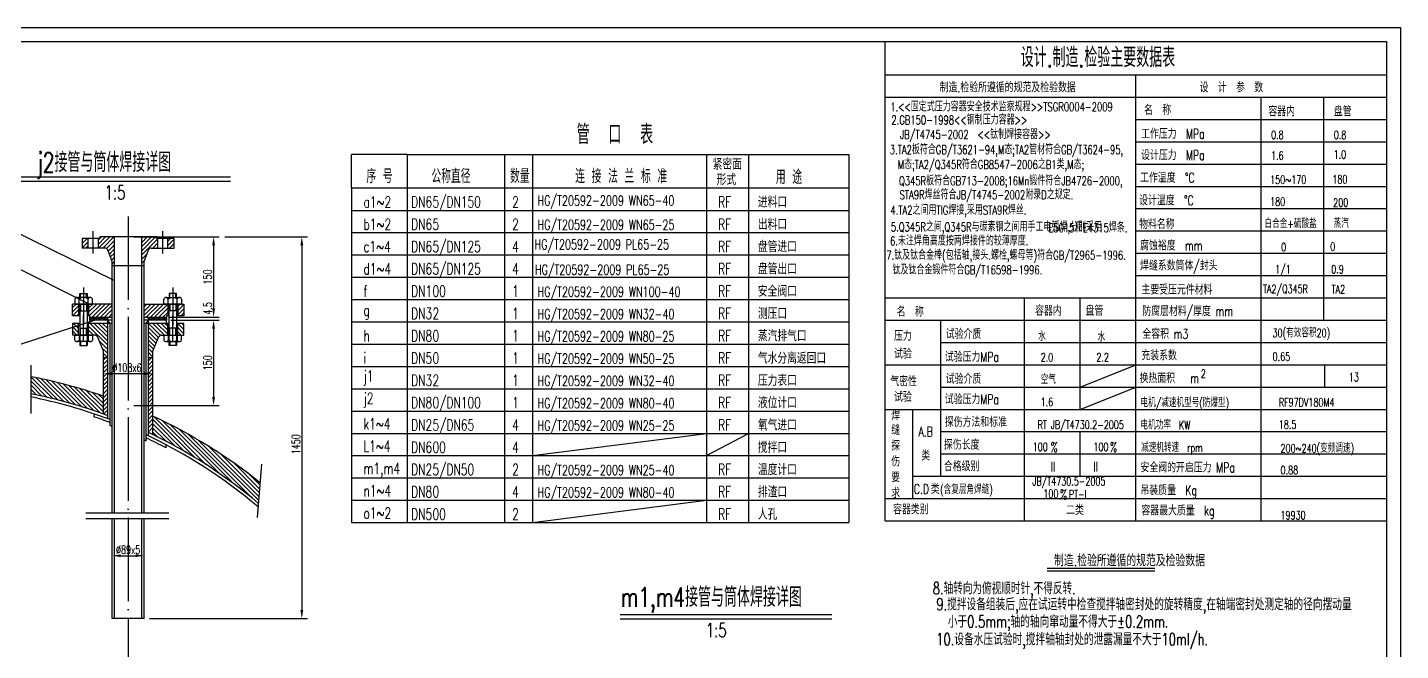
# Model space of a CAD drawing. Extents: x -54047 to 31317, y -2 to 11950.
# Drawn here: x -47104 to -37247, y 7480 to 11950 of the extents above; entities that cross this region are included whole.
import ezdxf
from ezdxf.enums import TextEntityAlignment as Align

# ---------------------------------------------------------------- set-up
doc = ezdxf.new("R2010")
doc.units = 0
doc.header["$LTSCALE"] = 20
doc.linetypes.add('DASHDOT-M', pattern=[36, 30, -3, 0, -3])
doc.linetypes.add('DIVIDE-M', pattern=[39, 30, -3, 0, -3, 0, -3])
doc.layers.get('0').update_dxf_attribs({"linetype": 'CONTINUOUS'})
doc.styles.add('HZ', font='ROMANS.shx', dxfattribs={"width": 0.7, "height": 60, "bigfont": 'HLFSD.shx'})
pattern_1 = [(135, (-71500.196, -350.565), (-14.967056, -14.967056), [])]
pattern_2 = [(45, (-71500.196, -350.565), (-14.967056, 14.967056), [])]
pattern_3 = [(45, (-157622.628, -3468.965), (-8.9802337, 8.9802337), []), (135, (-157622.628, -3468.965), (-8.9802337, -8.9802337), [])]

msp = doc.modelspace()

# ---------------------------------------------------------------- hatches: boundary and pattern name
at = {"linetype": 'Continuous'}
h = msp.add_hatch(dxfattribs=at)
h.set_pattern_fill('ANSI31', scale=6.66665, style=0)
h.set_pattern_definition(pattern_2)
h.paths.add_polyline_path([(-46528.4, 10355), (-46495.4, 10271.6), (-46495.4, 10239.6), (-46479.4, 10239.6), (-46479.4, 10447.6), (-46585.4, 10447.6), (-46585.4, 10435.6), (-46595.4, 10435.6), (-46595.4, 10367.6), (-46547, 10367.6, -0.307663)])
h.paths.add_polyline_path([(-46711.4, 10367.6), (-46667.4, 10367.6), (-46667.4, 10435.6), (-46711.4, 10435.6)])
h.paths.add_polyline_path([(-46283.4, 10239.6), (-46267.4, 10239.6), (-46267.4, 10271.6), (-46234.4, 10355, -0.307663), (-46215.8, 10367.6), (-46167.4, 10367.6), (-46167.4, 10435.6), (-46177.4, 10435.6), (-46177.4, 10447.6), (-46283.4, 10447.6)])
h.paths.add_polyline_path([(-46051.4, 10435.6), (-46095.4, 10435.6), (-46095.4, 10367.6), (-46051.4, 10367.6)])
h = msp.add_hatch(dxfattribs=at)
h.set_pattern_fill('ANSI31', scale=6.66665, style=0)
h.set_pattern_definition(pattern_2)
h.paths.add_polyline_path([(-46665.4, 9965.7), (-46665.4, 9881.7), (-46657.4, 9881.7), (-46657.4, 9871.7), (-46495.4, 9871.7), (-46495.4, 9965.7)])
h.paths.add_polyline_path([(-46737.4, 9965.7), (-46781.4, 9965.7), (-46781.4, 9881.7), (-46737.4, 9881.7)])
h.paths.add_polyline_path([(-46105.4, 9871.7), (-46105.4, 9881.7), (-46097.4, 9881.7), (-46097.4, 9965.7), (-46267.4, 9965.7), (-46267.4, 9871.7)])
h.paths.add_polyline_path([(-45981.4, 9965.7), (-46025.4, 9965.7), (-46025.4, 9881.7), (-45981.4, 9881.7)])
h = msp.add_hatch(dxfattribs=at)
h.set_pattern_fill('ANSI37', scale=3.99999, style=0)
h.set_pattern_definition(pattern_3)
h.paths.add_polyline_path([(-46527.4, 9849.2), (-46527.4, 9871.7), (-46657.4, 9871.7), (-46657.4, 9849.2)])
h = msp.add_hatch(dxfattribs=at)
h.set_pattern_fill('ANSI37', scale=3.99999, style=0)
h.set_pattern_definition(pattern_3)
h.paths.add_polyline_path([(-46235.4, 9871.7), (-46235.4, 9849.2), (-46105.4, 9849.2), (-46105.4, 9871.7)])
h = msp.add_hatch(dxfattribs=at)
h.set_pattern_fill('ANSI31', scale=6.66665, angle=90, style=0)
h.set_pattern_definition(pattern_1)
h.paths.add_polyline_path([(-46665.4, 9826.6), (-46665.4, 9742.6), (-46621.7, 9742.6, -0.307493), (-46599.4, 9727.4), (-46559.4, 9626.6), (-46559.4, 9578.6), (-46527.4, 9578.6), (-46527.4, 9826.6)])
h.paths.add_polyline_path([(-46781.4, 9742.6), (-46737.4, 9742.6), (-46737.4, 9826.6), (-46781.4, 9826.6)])
h.paths.add_polyline_path([(-46141.1, 9742.6), (-46097.4, 9742.6), (-46097.4, 9826.6), (-46235.4, 9826.6), (-46235.4, 9578.6), (-46203.4, 9578.6), (-46203.4, 9626.6), (-46163.4, 9727.4, -0.307493)])
h.paths.add_polyline_path([(-45981.4, 9826.6), (-46025.4, 9826.6), (-46025.4, 9742.6), (-45981.4, 9742.6)])
h = msp.add_hatch(dxfattribs=at)
h.set_pattern_fill('ANSI31', scale=6.66665, angle=90, style=0)
h.set_pattern_definition(pattern_1)
h.paths.add_polyline_path([(-47080.8, 9444.2), (-47080.8, 9321.9, -0.037216), (-46559.4, 9177.2), (-46559.4, 9305.2, 0.036092)])
h.paths.add_polyline_path([(-45447, 8537.5), (-45435.3, 8683.7, 0.060645), (-46203.4, 9161.4), (-46203.4, 9027.9, -0.062153)])

# ---------------------------------------------------------------- linework, layer by layer
at = {"color": 7, "linetype": 'Continuous'}
for p, q in [((-54047.5, 11950.2), (-37247.5, 11950.2)), ((-37247.5, 11950.2), (-37247.5, 70.2)), ((-41207.4, 11038), (-41207.4, 8398)), ((-47166, 10848.1), (-45646.7, 10848.1)), ((-44779.2, 10638), (-41207.4, 10638)), ((-46477.8, 10132.3), (-47230.5, 10502.1)), ((-44779.2, 10478), (-41207.4, 10478)), ((-46341.4, 10447.6), (-45728, 10447.6)), ((-45768, 10387.6), (-45768, 9931.7)), ((-45688, 10447.6), (-45094.8, 10447.6)), ((-45134.8, 10387.6), (-45134.8, 7770.1)), ((-44779.2, 10318), (-41207.4, 10318)), ((-46670.2, 9969.2), (-47218.9, 10244.9)), ((-44779.2, 10158), (-41207.4, 10158)), ((-46723.3, 9965.7), (-46723.3, 9916.2)), ((-46722.9, 10011.9), (-46722.9, 10041)), ((-46679.9, 10011.9), (-46679.9, 10041)), ((-46679.5, 9965.7), (-46679.5, 9916.2)), ((-46083.3, 9965.7), (-46083.3, 9916.2)), ((-46082.9, 10011.9), (-46082.9, 10041)), ((-46039.9, 10011.9), (-46039.9, 10041)), ((-46039.5, 9965.7), (-46039.5, 9916.2)), ((-44779.2, 9998), (-41207.4, 9998)), ((-46088, 9871.7), (-45728, 9871.7)), ((-46617.5, 9849.2), (-47230.5, 9650.4)), ((-46723.3, 9742.6), (-46723.3, 9792.1)), ((-46679.5, 9742.6), (-46679.5, 9792.1)), ((-46083.3, 9742.6), (-46083.3, 9792.1)), ((-46074.6, 9849.2), (-45728.1, 9849.2)), ((-46039.5, 9742.6), (-46039.5, 9792.1)), ((-45768.1, 9789.2), (-45768.1, 9298.6)), ((-44779.2, 9838), (-41207.4, 9838)), ((-46722.9, 9696.3), (-46722.9, 9667.3)), ((-46679.9, 9696.3), (-46679.9, 9667.3)), ((-46082.9, 9696.3), (-46082.9, 9667.3)), ((-46039.9, 9696.3), (-46039.9, 9667.3)), ((-44779.2, 9678), (-41207.4, 9678)), ((-46559.4, 9563.3), (-46544.1, 9578.6)), ((-46559.4, 9533.4), (-46527.4, 9565.4)), ((-46235.4, 9558), (-46214.8, 9578.6)), ((-47080.8, 9527.2), (-47080.8, 9181.2)), ((-46559.4, 9503.4), (-46527.4, 9535.4)), ((-46559.4, 9483.6), (-46559.4, 9506.3)), ((-46559.4, 9473.5), (-46527.4, 9505.5)), ((-46559.4, 9443.6), (-46527.4, 9475.6)), ((-46499.4, 9466.3), (-46263.4, 9466.3)), ((-46235.4, 9528.1), (-46203.4, 9560.1)), ((-46235.4, 9498.2), (-46203.4, 9530.2)), ((-46235.4, 9468.2), (-46203.4, 9500.2)), ((-46235.4, 9438.3), (-46203.4, 9470.3)), ((-46203.4, 9480.4), (-46203.4, 9506.3)), ((-44779.2, 9518), (-41207.4, 9518)), ((-39547.5, 9370.2), (-39147.5, 9530.2)), ((-37793.1, 9530.2), (-37793.1, 9370.2)), ((-46559.4, 9413.6), (-46527.4, 9445.6)), ((-46559.4, 9383.7), (-46527.4, 9415.7)), ((-46559.4, 9353.8), (-46527.4, 9385.8)), ((-46235.4, 9408.4), (-46203.4, 9440.4)), ((-46235.4, 9378.4), (-46203.4, 9410.4)), ((-46235.4, 9348.5), (-46203.4, 9380.5)), ((-39547.5, 9210.2), (-39147.5, 9370.2)), ((-46559.4, 9323.8), (-46527.4, 9355.8)), ((-46559.4, 9293.9), (-46527.4, 9325.9)), ((-46559.4, 9264), (-46527.4, 9296)), ((-46559.4, 9234), (-46527.4, 9266)), ((-46235.4, 9318.6), (-46203.4, 9350.5)), ((-46235.4, 9288.6), (-46203.4, 9320.6)), ((-46235.4, 9258.7), (-46203.4, 9290.7)), ((-44779.2, 9358), (-41207.4, 9358)), ((-46559.4, 9204.1), (-46527.4, 9236.1)), ((-46557.2, 9176.4), (-46527.4, 9206.2)), ((-46535.2, 9168.4), (-46527.4, 9176.2)), ((-46341.4, 9238.6), (-45728.1, 9238.6)), ((-46235.4, 9228.8), (-46203.4, 9260.7)), ((-46235.4, 9198.8), (-46203.4, 9230.8)), ((-46235.4, 9168.9), (-46203.4, 9200.9)), ((-46235.4, 9138.9), (-46203.4, 9170.9)), ((-44779.2, 9198), (-41207.4, 9198)), ((-40747.5, 8570.2), (-40747.5, 9210.2)), ((-46235.4, 9109), (-46203.4, 9141)), ((-46235.4, 9079.1), (-46203.4, 9111.1)), ((-46235.4, 9049.1), (-46203.4, 9081.1)), ((-44779.2, 9038), (-41207.4, 9038)), ((-43479.2, 8878), (-42229.2, 9038)), ((-42229.2, 8878), (-41929.2, 9038)), ((-44779.2, 8878), (-41207.4, 8878)), ((-45424.7, 8816.7), (-45455.3, 8432.9)), ((-44779.2, 8718), (-41207.4, 8718)), ((-44779.2, 8558), (-41207.4, 8558)), ((-43479.2, 8398), (-42229.2, 8558)), ((-44779.2, 8398), (-41207.4, 8398)), ((-46495.4, 8186.2), (-46495.4, 8200.1)), ((-46435.4, 8160.1), (-46327.4, 8160.1)), ((-39784.7, 8051.4), (-39011.7, 8051.4)), ((-46227.4, 7710.1), (-45094.8, 7710.1)), ((-42849.8, 7707.4), (-41330.5, 7707.4))]:
    msp.add_line(p, q, dxfattribs=at)
at = {"color": 4, "linetype": 'Continuous'}
for p, q in [((-53547.5, 11850.2), (-37347.5, 11850.2)), ((-37347.5, 11850.2), (-37347.5, 170.2)), ((-44779.2, 10798), (-44779.2, 11038)), ((-44379.2, 11038), (-44779.2, 11038)), ((-44379.2, 11038), (-41207.4, 11038)), ((-44379.2, 11038), (-44379.2, 10798)), ((-43679.2, 11038), (-43679.2, 10638)), ((-43479.2, 11038), (-43479.2, 10798)), ((-42229.2, 11038), (-42229.2, 10798)), ((-41929.2, 11038), (-41929.2, 10798)), ((-47166, 10878.1), (-45646.7, 10878.1)), ((-43679.2, 10878), (-43679.2, 10478)), ((-41207.4, 10798), (-44779.2, 10798)), ((-44779.2, 10798), (-44779.2, 10638)), ((-44379.2, 10798), (-44379.2, 10638)), ((-43479.2, 10798), (-43479.2, 10638)), ((-42229.2, 10798), (-42229.2, 10638)), ((-41929.2, 10798), (-41929.2, 10638)), ((-43679.2, 10718), (-43679.2, 10318)), ((-44779.2, 10638), (-44779.2, 10478)), ((-44379.2, 10638), (-44379.2, 10478)), ((-43679.2, 10558), (-43679.2, 10158)), ((-43479.2, 10638), (-43479.2, 10478)), ((-42229.2, 10638), (-42229.2, 10478)), ((-41929.2, 10638), (-41929.2, 10478)), ((-44779.2, 10478), (-44779.2, 10318)), ((-44379.2, 10478), (-44379.2, 10318)), ((-43479.2, 10478), (-43479.2, 10318)), ((-42229.2, 10478), (-42229.2, 10318)), ((-41929.2, 10478), (-41929.2, 10318)), ((-46711.4, 10435.6), (-46711.4, 10367.6)), ((-46585.4, 10435.6), (-46711.4, 10435.6)), ((-46547, 10367.6), (-46711.4, 10367.6)), ((-46667.4, 10367.6), (-46667.4, 10435.6)), ((-46595.4, 10367.6), (-46595.4, 10435.6)), ((-46177.4, 10447.6), (-46585.4, 10447.6)), ((-46585.4, 10447.6), (-46585.4, 10435.6)), ((-46495.4, 10271.6), (-46528.4, 10355)), ((-46479.4, 8466.9), (-46479.4, 10447.6)), ((-46283.4, 8466.9), (-46283.4, 10447.6)), ((-46267.4, 10271.6), (-46234.4, 10355)), ((-46215.8, 10367.6), (-46051.4, 10367.6)), ((-46177.4, 10435.6), (-46177.4, 10447.6)), ((-46051.4, 10435.6), (-46177.4, 10435.6)), ((-46167.4, 10367.6), (-46167.4, 10435.6)), ((-46095.4, 10367.6), (-46095.4, 10435.6)), ((-46051.4, 10367.6), (-46051.4, 10435.6)), ((-43679.2, 10398), (-43679.2, 9998)), ((-46495.4, 8466.9), (-46495.4, 10271.6)), ((-46267.4, 8466.9), (-46267.4, 10271.6)), ((-44779.2, 10318), (-44779.2, 10158)), ((-44379.2, 10318), (-44379.2, 10158)), ((-43479.2, 10318), (-43479.2, 10158)), ((-42229.2, 10318), (-42229.2, 10158)), ((-41929.2, 10318), (-41929.2, 10158)), ((-46267.4, 10239.6), (-46495.4, 10239.6)), ((-44779.2, 10158), (-44779.2, 9998)), ((-44379.2, 10158), (-44379.2, 9998)), ((-44379.2, 10158), (-44379.2, 9998)), ((-43679.2, 10238), (-43679.2, 9838)), ((-43479.2, 10158), (-43479.2, 9998)), ((-43479.2, 10158), (-43479.2, 9998)), ((-42229.2, 10158), (-42229.2, 9998)), ((-42229.2, 10158), (-42229.2, 9998)), ((-41929.2, 10158), (-41929.2, 9998)), ((-41929.2, 10158), (-41929.2, 9998)), ((-43679.2, 10078), (-43679.2, 9678)), ((-43679.2, 10078), (-43679.2, 9678)), ((-46781.4, 9881.7), (-46781.4, 9965.7)), ((-46495.4, 9965.7), (-46781.4, 9965.7)), ((-46765.1, 10000.9), (-46765.1, 9965.7)), ((-46765.1, 9965.7), (-46637.7, 9965.7)), ((-46653.3, 10012.5), (-46749.5, 10012.5)), ((-46737.4, 9965.7), (-46737.4, 9881.7)), ((-46733.3, 9965.7), (-46733.3, 10000.9)), ((-46728.4, 9965.7), (-46728.4, 9669.2)), ((-46728.3, 10012.5), (-46728.3, 10041)), ((-46728.3, 10041), (-46675, 10041)), ((-46675, 10041), (-46675, 10012.5)), ((-46674.5, 9965.7), (-46674.5, 9669.2)), ((-46669.5, 9965.7), (-46669.5, 10000.9)), ((-46665.4, 9965.7), (-46665.4, 9881.7)), ((-46637.7, 9965.7), (-46637.7, 10000.9)), ((-46267.4, 9965.7), (-45981.4, 9965.7)), ((-46125.1, 9965.7), (-46125.1, 10000.9)), ((-45997.7, 9965.7), (-46125.1, 9965.7)), ((-46109.5, 10012.5), (-46013.3, 10012.5)), ((-46097.4, 9965.7), (-46097.4, 9881.7)), ((-46097.4, 9965.7), (-46097.4, 9881.7)), ((-46093.3, 9965.7), (-46093.3, 10000.9)), ((-46088.4, 9965.7), (-46088.4, 9669.2)), ((-46034.5, 10041), (-46087.9, 10041)), ((-46087.9, 10041), (-46087.9, 10012.5)), ((-46034.5, 10012.5), (-46034.5, 10041)), ((-46034.5, 9965.7), (-46034.5, 9669.2)), ((-46029.5, 9965.7), (-46029.5, 10000.9)), ((-46025.4, 9965.7), (-46025.4, 9881.7)), ((-46025.4, 9965.7), (-46025.4, 9881.7)), ((-45997.7, 10000.9), (-45997.7, 9965.7)), ((-45981.4, 9965.7), (-45981.4, 9881.7)), ((-44779.2, 9998), (-44779.2, 9838)), ((-44379.2, 9998), (-44379.2, 9838)), ((-43479.2, 9998), (-43479.2, 9838)), ((-42229.2, 9998), (-42229.2, 9838)), ((-41929.2, 9998), (-41929.2, 9838)), ((-46728.4, 9881.7), (-46781.4, 9881.7)), ((-46728.4, 9916.2), (-46674.5, 9916.2)), ((-46657.4, 9881.7), (-46674.5, 9881.7)), ((-46657.4, 9849.2), (-46657.4, 9881.7)), ((-46657.4, 9871.7), (-46495.4, 9871.7)), ((-46527.4, 9142.4), (-46527.4, 9871.7)), ((-46267.4, 9871.7), (-46105.4, 9871.7)), ((-46235.4, 9019), (-46235.4, 9871.7)), ((-46105.4, 9881.7), (-46105.4, 9849.2)), ((-46088.4, 9881.7), (-46105.4, 9881.7)), ((-46034.5, 9916.2), (-46088.4, 9916.2)), ((-45981.4, 9881.7), (-46034.5, 9881.7)), ((-43679.2, 9918), (-43679.2, 9518)), ((-46781.4, 9826.6), (-46781.4, 9742.6)), ((-46728.4, 9826.6), (-46781.4, 9826.6)), ((-46737.4, 9742.6), (-46737.4, 9826.6)), ((-46728.4, 9792.1), (-46674.5, 9792.1)), ((-46495.4, 9826.6), (-46674.5, 9826.6)), ((-46665.4, 9742.6), (-46665.4, 9826.6)), ((-46657.4, 9849.2), (-46657.4, 9826.6)), ((-46495.4, 9849.2), (-46657.4, 9849.2)), ((-46495.4, 9849.2), (-46657.4, 9849.2)), ((-46511.5, 9826.6), (-46527.4, 9849.2)), ((-46511.5, 9093.7), (-46511.5, 9826.6)), ((-46105.4, 9849.2), (-46267.4, 9849.2)), ((-46105.4, 9849.2), (-46267.4, 9849.2)), ((-46088.4, 9826.6), (-46267.4, 9826.6)), ((-46251.4, 9826.6), (-46235.4, 9849.2)), ((-46251.4, 8982.3), (-46251.4, 9826.6)), ((-46105.4, 9826.6), (-46105.4, 9849.2)), ((-46097.4, 9742.6), (-46097.4, 9826.6)), ((-46097.4, 9742.6), (-46097.4, 9826.6)), ((-46034.5, 9792.1), (-46088.4, 9792.1)), ((-45981.4, 9826.6), (-46034.5, 9826.6)), ((-46025.4, 9742.6), (-46025.4, 9826.6)), ((-46025.4, 9742.6), (-46025.4, 9826.6)), ((-45981.4, 9742.6), (-45981.4, 9826.6)), ((-44779.2, 9838), (-44779.2, 9678)), ((-44379.2, 9838), (-44379.2, 9678)), ((-43479.2, 9838), (-43479.2, 9678)), ((-42229.2, 9838), (-42229.2, 9678)), ((-41929.2, 9838), (-41929.2, 9678)), ((-46621.7, 9742.6), (-46781.4, 9742.6)), ((-46765.1, 9707.4), (-46765.1, 9742.6)), ((-46765.1, 9742.6), (-46637.7, 9742.6)), ((-46653.3, 9695.8), (-46749.5, 9695.8)), ((-46733.3, 9742.6), (-46733.3, 9707.4)), ((-46728.3, 9695.8), (-46728.3, 9667.3)), ((-46728.3, 9667.3), (-46675, 9667.3)), ((-46675, 9667.3), (-46675, 9695.8)), ((-46669.5, 9742.6), (-46669.5, 9707.4)), ((-46637.7, 9742.6), (-46637.7, 9707.4)), ((-46559.4, 9626.6), (-46599.4, 9727.4)), ((-46203.4, 9626.6), (-46163.4, 9727.4)), ((-46141.1, 9742.6), (-45981.4, 9742.6)), ((-46125.1, 9742.6), (-46125.1, 9707.4)), ((-46109.5, 9695.8), (-46013.3, 9695.8)), ((-46093.3, 9742.6), (-46093.3, 9707.4)), ((-46087.9, 9667.3), (-46087.9, 9695.8)), ((-46034.5, 9667.3), (-46087.9, 9667.3)), ((-46034.5, 9695.8), (-46034.5, 9667.3)), ((-46029.5, 9742.6), (-46029.5, 9707.4)), ((-45997.7, 9707.4), (-45997.7, 9742.6)), ((-44779.2, 9678), (-44779.2, 9518)), ((-44379.2, 9678), (-44379.2, 9358)), ((-43479.2, 9678), (-43479.2, 9358)), ((-42229.2, 9678), (-42229.2, 9358)), ((-41929.2, 9678), (-41929.2, 9358)), ((-46559.4, 9177.2), (-46559.4, 9626.6)), ((-46527.4, 9578.6), (-46559.4, 9578.6)), ((-46203.4, 9578.6), (-46235.4, 9578.6)), ((-46203.4, 9027.9), (-46203.4, 9626.6)), ((-43679.2, 9598), (-43679.2, 9198)), ((-44779.2, 9518), (-44779.2, 9358)), ((-43679.2, 9438), (-43679.2, 9038)), ((-44779.2, 9358), (-44779.2, 9198)), ((-44379.2, 9358), (-44379.2, 9198)), ((-43679.2, 9278), (-43679.2, 8878)), ((-43479.2, 9358), (-43479.2, 9198)), ((-42229.2, 9358), (-42229.2, 9198)), ((-41929.2, 9358), (-41929.2, 9198)), ((-46626.5, 9177.6), (-46626.6, 9156.5)), ((-44779.2, 9198), (-44779.2, 9038)), ((-44379.2, 9198), (-44379.2, 9038)), ((-43479.2, 9198), (-43479.2, 9038)), ((-42229.2, 9198), (-42229.2, 9038)), ((-41929.2, 9198), (-41929.2, 9038)), ((-43679.2, 9118), (-43679.2, 8398)), ((-44779.2, 9038), (-44779.2, 8878)), ((-44379.2, 9038), (-44379.2, 8878)), ((-43479.2, 9038), (-43479.2, 8878)), ((-42229.2, 9038), (-42229.2, 8878)), ((-41929.2, 9038), (-41929.2, 8878)), ((-46110.8, 8956.8), (-46111.3, 8934.5)), ((-44779.2, 8878), (-44779.2, 8718)), ((-44379.2, 8878), (-44379.2, 8398)), ((-43479.2, 8878), (-43479.2, 8398)), ((-42229.2, 8878), (-42229.2, 8398)), ((-41929.2, 8878), (-41929.2, 8398)), ((-44779.2, 8718), (-44779.2, 8558)), ((-44779.2, 8558), (-44779.2, 8398)), ((-46495.4, 7710.1), (-46495.4, 8427.4)), ((-46479.4, 7710.1), (-46479.4, 8427.4)), ((-46283.4, 7710.1), (-46283.4, 8427.4)), ((-46267.4, 7710.1), (-46267.4, 8427.4)), ((-39784.7, 8071.4), (-39011.7, 8071.4)), ((-46267.4, 7710.1), (-46495.4, 7710.1)), ((-42849.8, 7737.4), (-41330.5, 7737.4))]:
    msp.add_line(p, q, dxfattribs=at)
at = {"color": 2, "linetype": 'Continuous'}
for p, q in [((-40947.5, 8410.2), (-40947.5, 11850.2)), ((-40947.5, 11850.2), (-37347.5, 11850.2)), ((-40947.5, 11850.2), (-37347.5, 11850.2)), ((-37347.5, 11850.2), (-37347.5, 10170.2)), ((-37347.5, 11850.2), (-37347.5, 10170.2)), ((-40947.5, 11610.2), (-37347.5, 11610.2)), ((-39147.5, 10170.2), (-39147.5, 11610.2)), ((-40947.5, 11450.2), (-37347.5, 11450.2)), ((-38247.5, 10170.2), (-38247.5, 11450.2)), ((-37797.5, 10170.2), (-37797.5, 11450.2)), ((-39147.5, 11290.2), (-37347.5, 11290.2)), ((-39147.5, 11130.2), (-37347.5, 11130.2)), ((-39147.5, 10970.2), (-37347.5, 10970.2)), ((-39147.5, 10810.2), (-37347.5, 10810.2)), ((-39147.5, 10650.2), (-37347.5, 10650.2)), ((-39147.5, 10490.2), (-37347.5, 10490.2)), ((-39147.5, 10330.2), (-37347.5, 10330.2)), ((-39147.5, 8410.2), (-39147.5, 10170.2)), ((-39147.5, 10170.2), (-37347.5, 10170.2)), ((-39147.5, 10170.2), (-37347.5, 10170.2)), ((-38247.5, 8410.2), (-38247.5, 10170.2)), ((-37797.5, 9850.2), (-37797.5, 10170.2)), ((-37347.5, 10170.2), (-37347.5, 8570.2)), ((-40947.5, 10010.2), (-39147.5, 10010.2)), ((-39947.5, 8570.2), (-39947.5, 10010.2)), ((-39547.5, 9210.2), (-39547.5, 10010.2)), ((-39147.5, 10010.2), (-37347.5, 10010.2)), ((-40947.5, 9850.2), (-39147.5, 9850.2)), ((-40547.5, 8730.2), (-40547.5, 9850.2)), ((-39147.5, 9850.2), (-37347.5, 9850.2)), ((-40547.5, 9690.2), (-39147.5, 9690.2)), ((-39147.5, 9690.2), (-37347.5, 9690.2)), ((-40947.5, 9530.2), (-39147.5, 9530.2)), ((-39147.5, 9530.2), (-37347.5, 9530.2)), ((-40547.5, 9370.2), (-39147.5, 9370.2)), ((-39147.5, 9370.2), (-37347.5, 9370.2)), ((-40947.5, 9210.2), (-39147.5, 9210.2)), ((-39147.5, 9210.2), (-37347.5, 9210.2)), ((-40547.5, 9050.2), (-39147.5, 9050.2)), ((-39547.5, 8730.2), (-39547.5, 9050.2)), ((-39147.5, 9050.2), (-37347.5, 9050.2)), ((-40547.5, 8890.2), (-39147.5, 8890.2)), ((-39147.5, 8890.2), (-37347.5, 8890.2)), ((-40747.5, 8730.2), (-39147.5, 8730.2)), ((-39947.5, 8410.2), (-39947.5, 8730.2)), ((-39147.5, 8730.2), (-37347.5, 8730.2)), ((-40947.5, 8570.2), (-39147.5, 8570.2)), ((-39147.5, 8570.2), (-37347.5, 8570.2)), ((-40947.5, 8410.2), (-37347.5, 8410.2)), ((-40947.5, 8410.2), (-39147.5, 8410.2))]:
    msp.add_line(p, q, dxfattribs=at)
at = {"color": 1, "linetype": 'DASHDOT-M'}
for p, q in [((-46381.4, 10594.8), (-46381.4, 7414.9)), ((-46631.4, 10327.6), (-46631.4, 10487.6)), ((-46131.4, 10327.6), (-46131.4, 10487.6)), ((-46701.4, 10084), (-46701.4, 9811.7)), ((-46061.4, 10084), (-46061.4, 9811.7)), ((-46061.4, 10003.7), (-46061.4, 9811.7)), ((-46701.4, 9694.6), (-46701.4, 9886.6)), ((-46061.4, 9694.6), (-46061.4, 9886.6)), ((-46061.4, 9694.6), (-46061.4, 9886.6))]:
    msp.add_line(p, q, dxfattribs=at)
at = {"color": 3, "linetype": 'DIVIDE-M'}
for p, q in [((-46685.9, 8466.9), (-46089.3, 8466.9)), ((-46685.9, 8427.4), (-46089.3, 8427.4))]:
    msp.add_line(p, q, dxfattribs=at)
at = {"color": 4, "linetype": 'Continuous'}
for centre, radius, start, end in [((-46547, 10347.6), 20, 21.59531, 90), ((-46215.8, 10347.6), 20, 90, 158.40469), ((-46749.2, 9995.7), 16.7, 17.94404, 162.05596), ((-46701.4, 9962.8), 49.6, 50.04294, 129.95706), ((-46653.6, 9995.7), 16.7, 17.94404, 162.05596), ((-46109.2, 9995.7), 16.7, 17.94404, 162.05596), ((-46061.4, 9962.8), 49.6, 50.04294, 129.95706), ((-46013.6, 9995.7), 16.7, 17.94404, 162.05596), ((-46749.2, 9712.5), 16.7, 197.94404, 342.05596), ((-46701.4, 9745.4), 49.6, 230.04294, 309.95706), ((-46653.6, 9712.5), 16.7, 197.94404, 342.05596), ((-46621.7, 9718.6), 24, 21.63089, 90), ((-46141.1, 9718.6), 24, 90, 158.36911), ((-46109.2, 9712.5), 16.7, 197.94404, 342.05596), ((-46061.4, 9745.4), 49.6, 230.04294, 309.95706), ((-46013.6, 9712.5), 16.7, 197.94404, 342.05596), ((-47781.4, 5767.9), 3742.4, 70.94196, 79.21015), ((-47791.2, 5752), 3640, 69.72142, 78.74553), ((-47781.4, 5767.9), 3600, 69.34368, 78.77783), ((-47781.4, 5767.9), 3580, 69.22296, 71.18227), ((-47781.4, 5767.9), 3560, 68.82388, 69.10078), ((-47781.4, 5767.9), 3742.4, 51.17931, 65.06112), ((-47781.4, 5767.9), 3560, 64.54567, 64.83156), ((-47781.4, 5767.9), 3600, 49.62076, 64.84832), ((-47781.4, 5767.9), 3580, 62.19237, 64.69793), ((-47790.1, 5752), 3640, 49.9311, 64.71554)]:
    msp.add_arc(centre, radius, start, end, dxfattribs=at)
at = {"color": 7, "linetype": 'Continuous'}
for points in [[(-45778, 10387.6), (-45758, 10387.6), (-45768, 10447.6)], [(-45144.8, 10387.6), (-45124.8, 10387.6), (-45134.8, 10447.6)], [(-45778, 9931.7), (-45758, 9931.7), (-45768, 9871.7)], [(-45778.1, 9789.2), (-45758.1, 9789.2), (-45768.1, 9849.2)], [(-46499.4, 9476.3), (-46499.4, 9456.3), (-46559.4, 9466.3)], [(-46263.4, 9476.3), (-46263.4, 9456.3), (-46203.4, 9466.3)], [(-45778.1, 9298.6), (-45758.1, 9298.6), (-45768.1, 9238.6)], [(-46435.4, 8170.1), (-46435.4, 8150.1), (-46495.4, 8160.1)], [(-46327.4, 8170.1), (-46327.4, 8150.1), (-46267.4, 8160.1)], [(-45144.8, 7770.1), (-45124.8, 7770.1), (-45134.8, 7710.1)]]:
    msp.add_solid(points, dxfattribs=at)

# ---------------------------------------------------------------- texts
at = {"color": 7, "linetype": 'Continuous', "style": 'HZ', "width": 0.7}
for s, height, p in [('设计.制造.检验主要数据表', 140, (-39973.8, 11665.5)), ('制造.检验所遵循的规范及检验数据', 70, (-40555.8, 11485.4)), ('设  计  参  数', 70, (-38690, 11485.4)), ('1.<<固定式压力容器安全技术监察规程>>TSGR0004-2009', 63, (-40910.3, 11348.5)), ('名  称', 70, (-39088.6, 11323.3)), ('容器内', 70, (-38196, 11313.4)), ('盘管', 70, (-37725.8, 11313.4)), ('管  口  表', 140, (-43161.3, 11113.2)), ('2.GB150-1998<<钢制压力容器>>', 63, (-40902.4, 11254.7)), ('JB/T4745-2002', 63, (-40841.2, 11150.3)), ('<<钛制焊接容器>>', 63, (-40284.4, 11150.3)), ('工作压力  MPa', 70, (-39109.8, 11152.2)), ('0.8', 60, (-38176.7, 11149.5)), ('0.8', 60, (-37726.7, 11149.5)), ('3.TA2板符合GB/T3621-94,M态;TA2管材符合GB/T3624-95,', 63, (-40914.1, 11041.7)), ('设计压力  MPa', 70, (-39109.8, 10999.1)), ('1.6', 60, (-38176.7, 11001.1)), ('1.0', 60, (-37727.9, 11008.5)), ('紧密面', 80, (-42185.1, 10929.5)), ('M态;TA2/Q345R符合GB8547-2006之B1类,M态;', 63, (-40856.8, 10935.1)), ('Q345R板符合GB713-2008;16Mn锻件符合JB4726-2000,', 63, (-40847.8, 10817.7)), ('工作温度  %%dC', 70, (-39116.9, 10837)), ('150~170', 60, (-38183.2, 10828)), ('180', 60, (-37736.9, 10831)), ('1:5', 100, (-46551.1, 10715.7)), ('DN65/DN150', 80, (-44349, 10658)), ('HG/T20592-2009 WN65-40', 72, (-43442.5, 10672)), ('进料口', 80, (-41860.8, 10658)), ('STA9R焊丝符合JB/T4745-2002附录D之规定.', 63, (-40843.6, 10717.8)), ('设计温度  %%dC', 70, (-39124, 10674.9)), ('a1~2', 80, (-44692.2, 10658)), ('2', 80, (-43624.3, 10658)), ('RF', 80, (-42145.2, 10658)), ('4.TA2之间用TIG焊接,采用STA9R焊丝.', 63, (-40909.8, 10607.2)), ('180', 60, (-38183.2, 10670.6)), ('200', 60, (-37730.6, 10664)), ('b1~2', 80, (-44692.2, 10498)), ('DN65', 80, (-44349, 10498)), ('2', 80, (-43624.3, 10498)), ('HG/T20592-2009 WN65-25', 72, (-43442.3, 10498)), ('RF', 80, (-42145.2, 10498)), ('出料口', 80, (-41860.8, 10498)), ('5.Q345R之间,Q345R与碳素钢之间用手工电弧焊,分别采用', 63, (-40906.2, 10487)), ('  和E4315焊条.', 63, (-39646.4, 10481.6)), ('物料名称', 70, (-39124, 10503.8)), ('白合金+硫酸盐', 60, (-38223.9, 10511.8)), ('蒸汽', 60, (-37727.9, 10513.5)), ('6.未注焊角高度按两焊接件的较薄厚度.', 63, (-40911.9, 10386.6)), ('E5015', 63, (-39776, 10481.3)), ('c1~4', 80, (-44692.2, 10338)), ('DN65/DN125', 80, (-44349, 10338)), ('4', 80, (-43624.3, 10338)), ('HG/T20592-2009 PL65-25', 72, (-43463.9, 10357.3)), ('RF', 80, (-42145.2, 10338)), ('盘管进口', 80, (-41860.8, 10338)), ('  7.钛及钛合金棒(包括轴,接头.螺栓,螺母等)符合GB/T2965-1996.', 63, (-40999.8, 10284.4)), ('腐蚀裕度  mm', 70, (-39116.9, 10350.7)), ('0', 60, (-38104.9, 10344)), ('0', 60, (-37752.2, 10347.1)), ('d1~4', 80, (-44692.2, 10178)), ('DN65/DN125', 80, (-44349, 10178)), ('4', 80, (-43624.3, 10178)), ('HG/T20592-2009 PL65-25', 72, (-43461.2, 10176)), ('RF', 80, (-42145.2, 10178)), ('盘管出口', 80, (-41860.8, 10178)), ('    钛及钛合金锻件符合GB/T16598-1996.', 63, (-41026.2, 10178.9)), ('焊缝系数筒体/封头', 70, (-39116.9, 10206.7)), ('1/1', 60, (-38147, 10185.6)), ('0.9', 60, (-37744.4, 10185.6)), ('f', 80, (-44692.2, 10018)), ('DN100', 80, (-44349, 10018)), ('1', 80, (-43624.3, 10018)), ('HG/T20592-2009 WN100-40', 72, (-43442.3, 10018)), ('RF', 80, (-42145.2, 10018)), ('安全阀口', 80, (-41860.8, 10018)), ('主要受压元件材料', 70, (-39107.5, 10034.1)), ('TA2/Q345R', 60, (-38234.6, 10044.3)), ('TA2', 60, (-37742.5, 10041.4)), ('容器内', 70, (-39870.7, 9882.8)), ('盘管', 70, (-39508.2, 9882.8)), ('防腐层材料/厚度 mm', 70, (-39100.8, 9879.5)), ('g', 80, (-44692.2, 9881.1)), ('DN32', 80, (-44349, 9858)), ('1', 80, (-43624.3, 9858)), ('HG/T20592-2009 WN32-40', 72, (-43442.3, 9858)), ('RF', 80, (-42145.2, 9858)), ('测压口', 80, (-41860.8, 9858)), ('名  称', 70, (-40864.5, 9875.4)), ('h', 80, (-44692.2, 9698)), ('DN80', 80, (-44349, 9698)), ('1', 80, (-43624.3, 9698)), ('HG/T20592-2009 WN80-25', 72, (-43442.3, 9698)), ('RF', 80, (-42145.2, 9698)), ('蒸汽排气口', 80, (-41860.8, 9698)), ('压力', 70, (-40883.4, 9702.3)), ('试验介质', 70, (-40512, 9715.5)), ('水', 60, (-39848.6, 9702)), ('水', 60, (-39422, 9697.6)), ('全容积 m3', 70, (-39100.8, 9716.4)), ('30(有效容积20)', 60, (-38165.6, 9728.1)), ('i', 80, (-44692.2, 9538)), ('DN50', 80, (-44349, 9538)), ('1', 80, (-43624.3, 9538)), ('HG/T20592-2009 WN50-25', 72, (-43442.3, 9538)), ('RF', 80, (-42145.2, 9538)), ('气水分离返回口', 80, (-41860.8, 9538)), ('试验', 70, (-40883.4, 9573.6)), ('试验压力MPa', 70, (-40518.8, 9551.4)), ('2.0', 60, (-39830.8, 9553.3)), ('2.2', 60, (-39430.8, 9553.3)), ('充装系数', 70, (-39107.5, 9561.8)), ('0.65', 60, (-38165.6, 9558.8)), ('j1', 80, (-44692.2, 9409)), ('HG/T20592-2009 WN32-40', 72, (-43442.3, 9378)), ('压力表口', 80, (-41860.8, 9378)), ('试验介质', 70, (-40512, 9393.3)), ('换热面积   m', 70, (-39121, 9398.7)), ('2', 60, (-38680.9, 9435.4)), ('13', 60, (-37618.7, 9411)), ('DN32', 80, (-44349, 9378)), ('1', 80, (-43624.3, 9378)), ('RF', 80, (-42145.2, 9378)), ('气密性', 70, (-40910.3, 9376)), ('空气', 60, (-39830.8, 9393.3)), ('j2', 80, (-44692.2, 9249)), ('DN80/DN100', 80, (-44349, 9218)), ('1', 80, (-43624.3, 9218)), ('HG/T20592-2009 WN80-40', 72, (-43442.3, 9218)), ('RF', 80, (-42145.2, 9218)), ('液位计口', 80, (-41860.8, 9218)), ('试验', 70, (-40883.4, 9264.5)), ('试验压力MPa', 70, (-40518.8, 9247.4)), ('1.6', 60, (-39830.8, 9233.3)), ('电机/减速机型号(防爆型)', 60, (-39113.9, 9226.6)), ('RF97DV180M4', 60, (-38121.2, 9230.8)), ('焊', 70, (-40903.6, 9130.5)), ('k1~4', 80, (-44692.2, 9065.8)), ('DN25/DN65', 80, (-44349, 9058)), ('4', 80, (-43624.3, 9058)), ('HG/T20592-2009 WN25-25', 72, (-43442.3, 9058)), ('RF', 80, (-42145.2, 9058)), ('氧气进口', 80, (-41860.8, 9058)), ('缝', 70, (-40903.6, 9027.4)), ('A.B', 70, (-40707.8, 9015.4)), ('探伤方法和标准', 70, (-40518.8, 9084.1)), ('RT JB/T4730.2-2005', 60, (-39853, 9069.4)), ('电机功率  KW', 60, (-39113.9, 9066.6)), ('18.5', 60, (-38121.2, 9070.8)), ('L1~4', 80, (-44692.2, 8905.8)), ('DN600', 80, (-44349, 8898)), ('4', 80, (-43624.3, 8898)), ('搅拌口', 80, (-41860.8, 8898)), ('探', 70, (-40903.6, 8914.1)), ('探伤长度', 70, (-40525.5, 8921)), ('100', 60, (-39888.2, 8911)), ('%', 70, (-39759.9, 8903.8)), ('100', 60, (-39452.2, 8911)), ('%', 70, (-39333.4, 8903.8)), ('减速机转速  rpm', 60, (-39109.7, 8904.8)), ('200~240(变频调速)', 60, (-38108.8, 8900.6)), ('伤', 70, (-40903.6, 8800.8)), ('类', 70, (-40687.5, 8843.7)), ('m1,m4', 80, (-44692.2, 8745.8)), ('DN25/DN50', 80, (-44349, 8738)), ('2', 80, (-43624.3, 8738)), ('HG/T20592-2009 WN25-40', 72, (-43442.3, 8738)), ('RF', 80, (-42145.2, 8738)), ('温度计口', 80, (-41860.8, 8738)), ('合格级别', 70, (-40525.5, 8766.5)), ('II', 70, (-39759.9, 8763.3)), ('II', 70, (-39451.8, 8763.1)), ('安全阀的开启压力 MPa', 70, (-39114.3, 8757.8)), ('0.88', 60, (-38108.8, 8743.9)), ('要', 70, (-40903.6, 8687.4)), ('类', 70, (-40620, 8603.3)), ('(含复层角焊缝)', 60, (-40552.3, 8604.5)), ('JB/T4730.5-2005', 60, (-39890, 8664.2)), ('n1~4', 80, (-44692.2, 8585.8)), ('DN80', 80, (-44349, 8578)), ('4', 80, (-43624.3, 8578)), ('HG/T20592-2009 WN80-40', 72, (-43442.3, 8578)), ('RF', 80, (-42145.2, 8578)), ('排渣口', 80, (-41860.8, 8578)), ('求', 70, (-40903.6, 8574.1)), ('C.D', 70, (-40741.4, 8603.3)), ('100', 60, (-39811.3, 8575.2)), ('%', 70, (-39692.6, 8563.8)), ('PT-I', 60, (-39628.7, 8571.2)), ('吊装质量  Kg', 70, (-39114.3, 8594.7)), ('o1~2', 80, (-44692.2, 8425.8)), ('DN500', 80, (-44349, 8418)), ('2', 80, (-43624.3, 8418)), ('RF', 80, (-42145.2, 8418)), ('人孔', 80, (-41860.8, 8418)), ('容器类别', 70, (-40890.2, 8457.3)), ('二类', 70, (-39648, 8452.4)), ('容器最大质量  kg', 70, (-39107.5, 8448.8)), ('19930', 60, (-38108.8, 8420.6)), ('制造.检验所遵循的规范及检验数据', 84, (-39734.9, 8084.1)), (' 8.轴转向为俯视顺时针,不得反转.', 85.68, (-40645.7, 7883.4)), ('9.搅拌设备组装后,应在试运转中检查搅拌轴密封处的旋转精度,在轴端密封处测定轴的径向摆动量', 86.4, (-40579.9, 7768.3)), ('小于0.5mm;轴的轴向窜动量不得大于±0.2mm.', 86.4, (-40497.2, 7643.9)), ('1:5', 100, (-42234.9, 7575)), ('10.设备水压试验时,搅拌轴轴封处的泄露漏量不大于10ml/h.', 86.4, (-40579.9, 7517.1))]:
    msp.add_text(s, height=height, dxfattribs=at).set_placement(p)
at = {"color": 4, "linetype": 'Continuous', "style": 'HZ', "width": 0.7}
for s, p in [('j2接管与筒体焊接详图', (-47036.2, 10912.8)), ('m1,m4接管与筒体焊接详图', (-42845.4, 7793))]:
    msp.add_text(s, height=140, dxfattribs=at).set_placement(p)
at = {"color": 7, "linetype": 'Continuous', "style": 'HZ', "width": 0.7}
for s, height, p in [('序 号', 100, (-44576.8, 10833)), ('公称直径', 100, (-44063.9, 10833)), ('数量', 100, (-43569.7, 10833)), ('连 接 法 兰 标 准', 100, (-42842.1, 10833)), ('形式', 80, (-42086.9, 10819.4)), ('用 途', 100, (-41637.6, 10827.3))]:
    msp.add_text(s, height=height, dxfattribs=at).set_placement(p, align=Align.CENTER)
at = {"color": 7, "linetype": 'Continuous', "char_height": 60, "attachment_point": 5, "rotation": 90, "style": 'HZ'}
for s, insert in [('\\A1;150', (-45810.5, 10159.7)), ('4.5', (-45810.5, 9934.1)), ('\\A1;150', (-45810.6, 9543.9)), ('1450', (-45177.3, 8959.4))]:
    msp.add_mtext(s, dxfattribs=dict(at, insert=insert))
at = {"color": 7, "linetype": 'Continuous', "char_height": 60, "attachment_point": 5, "style": 'HZ'}
for s, insert in [('%%c108x6', (-46390, 9508.8)), ('%%c89x5', (-46381.4, 8202.6))]:
    msp.add_mtext(s, dxfattribs=dict(at, insert=insert))

doc.saveas('drawing.dxf')
